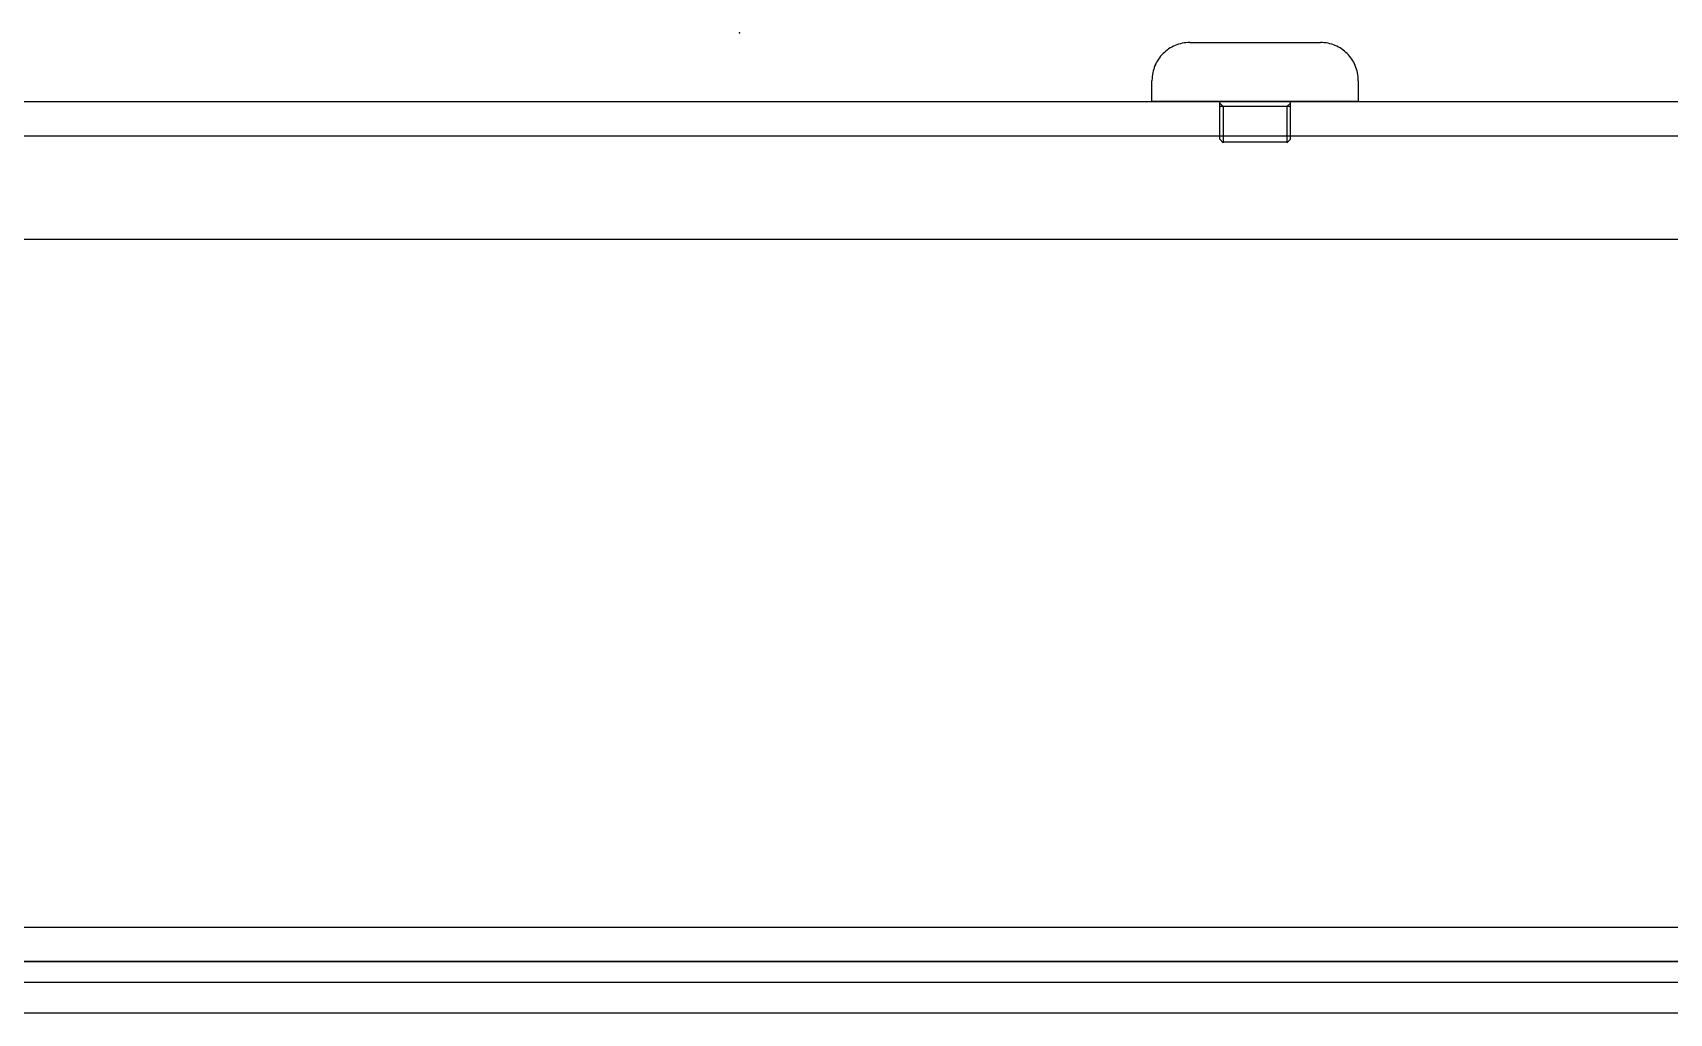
# Model space of a CAD drawing. Header units: millimetres. Extents: x -33000 to 294000, y 0 to 42408.
# Drawn here: x 194310.7 to 194786.7, y 16024.6 to 16309.6 of the extents above; entities that cross this region are included whole.
import ezdxf

# ---------------------------------------------------------------- set-up
doc = ezdxf.new("R2010")
doc.units = ezdxf.units.MM
doc.header["$LTSCALE"] = 50
doc.linetypes.add('DASHDOT', pattern=[22, 20, -1, 0, -1])
doc.layers.add('arch', color=8, linetype='Continuous')

# ---------------------------------------------------------------- blocks, each defined once
blk = doc.blocks.new('*U326')
for points in [[(0, 0), (0, -6), (1872, -6), (1872, 0)], [(1872, -6), (1872, -15), (0, -15), (0, -6)]]:
    blk.add_lwpolyline(points, close=True)
blk = doc.blocks.new('A$C154C3404')
at = {"linetype": 'DASHDOT'}
for p, q in [((-6, 180), (0, 180)), ((0, 180), (0, 120)), ((-17.12, 131), (-17.12, 169)), ((11, 160.25), (0, 160.25)), ((0, 140.37), (0, 159.63)), ((0.5, 160.25), (1.5, 159.25)), ((1.5, 160.25), (1.5, 139.75)), ((1.5, 159.25), (12, 159.25)), ((11, 160.25), (12, 159.25)), ((11.88, 159.25), (11.88, 140.75)), ((11, 139.75), (0, 139.75)), ((1.5, 140.75), (0.5, 139.75)), ((1.5, 140.75), (12, 140.75)), ((12, 140.75), (11, 139.75)), ((0, 120), (-6, 120))]:
    blk.add_line(p, q, dxfattribs=at)
for centre, start, end in [((-6.12, 169), 90, 180), ((-6, 169), 90, 90.6474), ((-6.12, 131), 180, 270), ((-6, 131), 269.3526, 270)]:
    blk.add_arc(centre, 11, start, end, dxfattribs=at)
at = {"linetype": 'Continuous'}
blk.add_point((-19.95, 0), dxfattribs=at)

msp = doc.modelspace()

# ---------------------------------------------------------------- linework, layer by layer
at = {"layer": 'arch'}
for p, q in [((194066.21, 16289.6), (196766.21, 16289.6)), ((194056.21, 16279.6), (196776.21, 16279.6)), ((194026.21, 16249.6), (196916.3, 16249.6)), ((193826.21, 16049.6), (196916.3, 16049.6)), ((193816.21, 16039.6), (199766.21, 16039.6))]:
    msp.add_line(p, q, dxfattribs=at)

# ---------------------------------------------------------------- block references
at = {"layer": 'arch', "linetype": 'Continuous', "rotation": 270}
msp.add_blockref('A$C154C3404', (194516.21, 16289.6), dxfattribs=at)
at = {"layer": 'arch'}
msp.add_blockref('*U326', (193116.21, 16039.6), dxfattribs=at)

doc.saveas('drawing.dxf')
